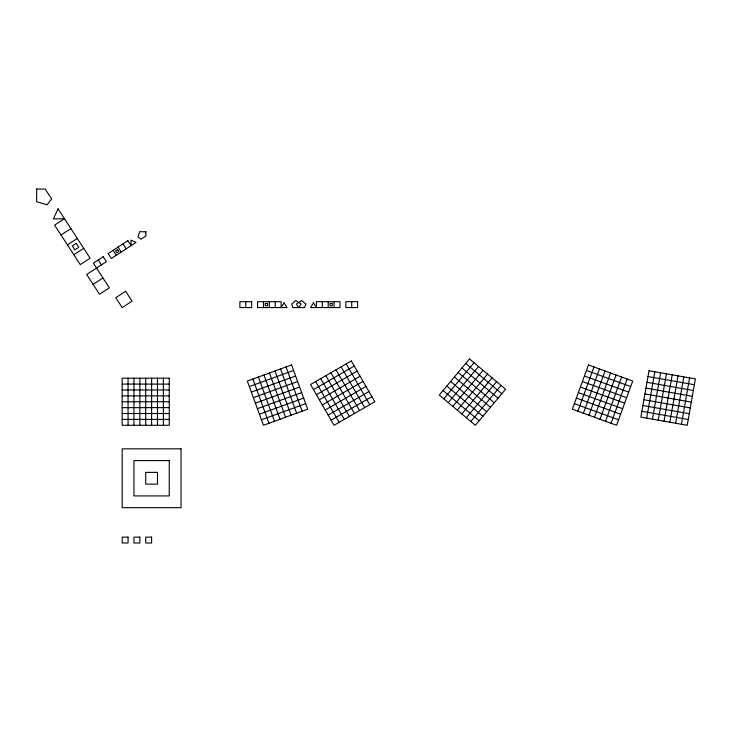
<?xml version="1.0" encoding="UTF-8"?>
<svg xmlns="http://www.w3.org/2000/svg" width="732" height="732" viewBox="0 0 732 732"><rect width="100%" height="100%" fill="white"/><g stroke="black" fill="none" stroke-linecap="round" stroke-linejoin="round"><path stroke-width="1.1" d="M646.649 418.137L654.829 371.764M652.441 419.152L660.621 372.78M658.242 420.177L666.422 373.805M664.034 421.202L672.214 374.83M669.835 422.218L678.015 375.845M675.627 423.242L683.807 376.87M681.428 424.267L689.608 377.895M577.877 411.192L593.981 366.952M583.404 413.205L599.508 368.965M588.94 415.218L605.044 370.978M594.466 417.231L610.57 372.991M600.002 419.244L616.106 375.004M605.529 421.257L621.633 377.017M611.064 423.27L627.168 379.03M443.766 398.803L474.034 362.733M448.277 402.591L478.545 366.512M452.788 406.37L483.056 370.3M457.299 410.158L487.567 374.079M461.8 413.937L492.069 377.868M466.311 417.716L496.58 381.647M470.822 421.504L501.091 385.435M61.012 234.999L70.885 228.585M67.426 244.872L77.299 238.458M73.841 254.745L83.713 248.331M93.074 284.364L102.947 277.95M313.47 389.607L354.251 366.064M316.416 394.704L357.189 371.161M319.353 399.8L360.135 376.257M322.3 404.897L363.081 381.354M325.237 409.993L366.018 386.45M328.183 415.09L368.965 391.547M331.129 420.186L371.902 396.643M249.347 386.569L293.596 370.465M251.36 392.105L295.609 376.001M253.373 397.632L297.622 381.528M255.386 403.167L299.635 387.054M257.399 408.694L301.648 392.59M259.412 414.23L303.661 398.117M261.425 419.756L305.674 403.652M122.18 384.09L169.266 384.09M122.18 389.973L169.266 389.973M122.18 395.856L169.266 395.856M122.18 401.74L169.266 401.74M122.18 407.632L169.266 407.632M122.18 413.516L169.266 413.516M122.18 419.399L169.266 419.399M648.003 376.532L694.375 384.712M646.987 382.333L693.36 390.504M645.963 388.125L692.335 396.305M644.938 393.926L691.31 402.097M643.922 399.718L690.285 407.898M642.897 405.519L689.269 413.69M641.873 411.311L688.245 419.491M586.433 370.465L630.682 386.569M584.42 376.001L628.669 392.105M582.407 381.528L626.656 397.632M580.394 387.054L624.643 403.167M578.381 392.59L622.63 408.694M576.368 398.117L620.617 414.23M574.355 403.652L618.604 419.756M465.744 363.456L501.813 393.725M461.965 367.967L498.034 398.235M458.177 372.478L494.246 402.746M454.398 376.98L490.467 407.248M450.61 381.491L486.679 411.759M446.831 386.002L482.9 416.27M443.043 390.513L479.112 420.781M122.949 243.912L126.151 248.843M118.008 247.114L121.21 252.046M113.076 250.317L116.278 255.258M98.262 259.933L101.464 264.874M346.209 363.905L369.752 404.686M341.112 366.851L364.655 407.632M336.015 369.797L359.558 410.57M330.919 372.734L354.462 413.516M325.822 375.681L349.365 416.462M320.717 378.627L344.269 419.399M315.62 381.564L339.163 422.346M286.047 366.952L302.151 411.192M280.521 368.965L296.625 413.205M274.985 370.978L291.098 415.218M269.458 372.991L285.562 417.231M263.932 375.004L280.036 419.244M258.396 377.017L274.5 421.257M252.869 379.03L268.973 423.27M351.726 301.685L351.726 307.568M334.067 301.685L334.067 307.568M328.183 301.685L328.183 307.568M322.3 301.685L322.3 307.568M275.214 301.685L275.214 307.568M269.321 301.685L269.321 307.568M263.438 301.685L263.438 307.568M245.778 301.685L245.778 307.568M163.382 378.197L163.382 425.283M157.49 378.197L157.49 425.283M151.606 378.197L151.606 425.283M145.723 378.197L145.723 425.283M139.839 378.197L139.839 425.283M133.947 378.197L133.947 425.283M128.063 378.197L128.063 425.283M36.756 188.993L36.6 201.73L47.013 204.795L51.652 198.967L45.238 189.094L36.756 188.993M145.942 231.779L145.897 236.024L140.956 239.227L138.046 236.903L139.583 231.705L145.942 231.779M649.028 370.74L640.848 417.112L687.22 425.283L695.4 378.92L649.028 370.74M305.82 304.036L304.64 307.568L292.873 307.568L291.693 304.036L295.81 300.504L301.108 304.036L298.757 307.568L296.396 304.036L301.694 300.504L305.82 304.036M588.446 364.939L572.342 409.179L616.591 425.283L632.695 381.043L588.446 364.939M58.066 208.84L53.372 218.905L64.48 218.712L54.607 225.127L80.246 264.618L90.118 258.204L58.066 208.84M284.043 302.865L281.097 307.568L281.097 301.685L257.554 301.685L257.554 307.568L286.981 307.568L284.043 302.865M313.47 302.865L310.524 307.568L339.959 307.568L339.959 301.685L316.416 301.685L316.416 307.568L313.47 302.865M469.523 358.945L439.264 395.024L475.333 425.283L505.602 389.214L469.523 358.945M76.256 243.344L72.312 245.906L74.874 249.859L78.827 247.297L76.256 243.344M103.203 256.731L93.33 263.145L109.352 287.822L99.479 294.237L86.66 274.491L106.405 261.672L103.203 256.731M127.88 240.7L108.135 253.528L111.337 258.46L136.024 242.429L130.991 240.087L131.083 245.641L127.88 240.7M117.486 249.557L115.519 250.838L116.8 252.815L118.767 251.533L117.486 249.557M125.639 291.281L115.766 297.695L122.18 307.568L132.053 301.154L125.639 291.281M351.305 360.968L310.524 384.51L334.067 425.283L374.848 401.74L351.305 360.968M291.583 364.939L247.334 381.043L263.438 425.283L307.687 409.179L291.583 364.939M251.671 301.685L239.895 301.685L239.895 307.568L251.671 307.568L251.671 301.685M357.609 301.685L345.843 301.685L345.843 307.568L357.609 307.568L357.609 301.685M267.555 303.451L265.204 303.451L265.204 305.802L267.555 305.802L267.555 303.451M332.301 303.451L329.949 303.451L329.949 305.802L332.301 305.802L332.301 303.451M169.266 378.197L122.18 378.197L122.18 425.283L169.266 425.283L169.266 378.197M181.033 448.835L122.18 448.835L122.18 507.688L181.033 507.688L181.033 448.835M169.266 460.602L133.947 460.602L133.947 495.921L169.266 495.921L169.266 460.602M157.49 472.378L145.723 472.378L145.723 484.145L157.49 484.145L157.49 472.378M128.063 537.123L122.18 537.123L122.18 543.007L128.063 543.007L128.063 537.123M139.839 537.123L133.947 537.123L133.947 543.007L139.839 543.007L139.839 537.123M151.606 537.123L145.723 537.123L145.723 543.007L151.606 543.007L151.606 537.123"/></g></svg>
